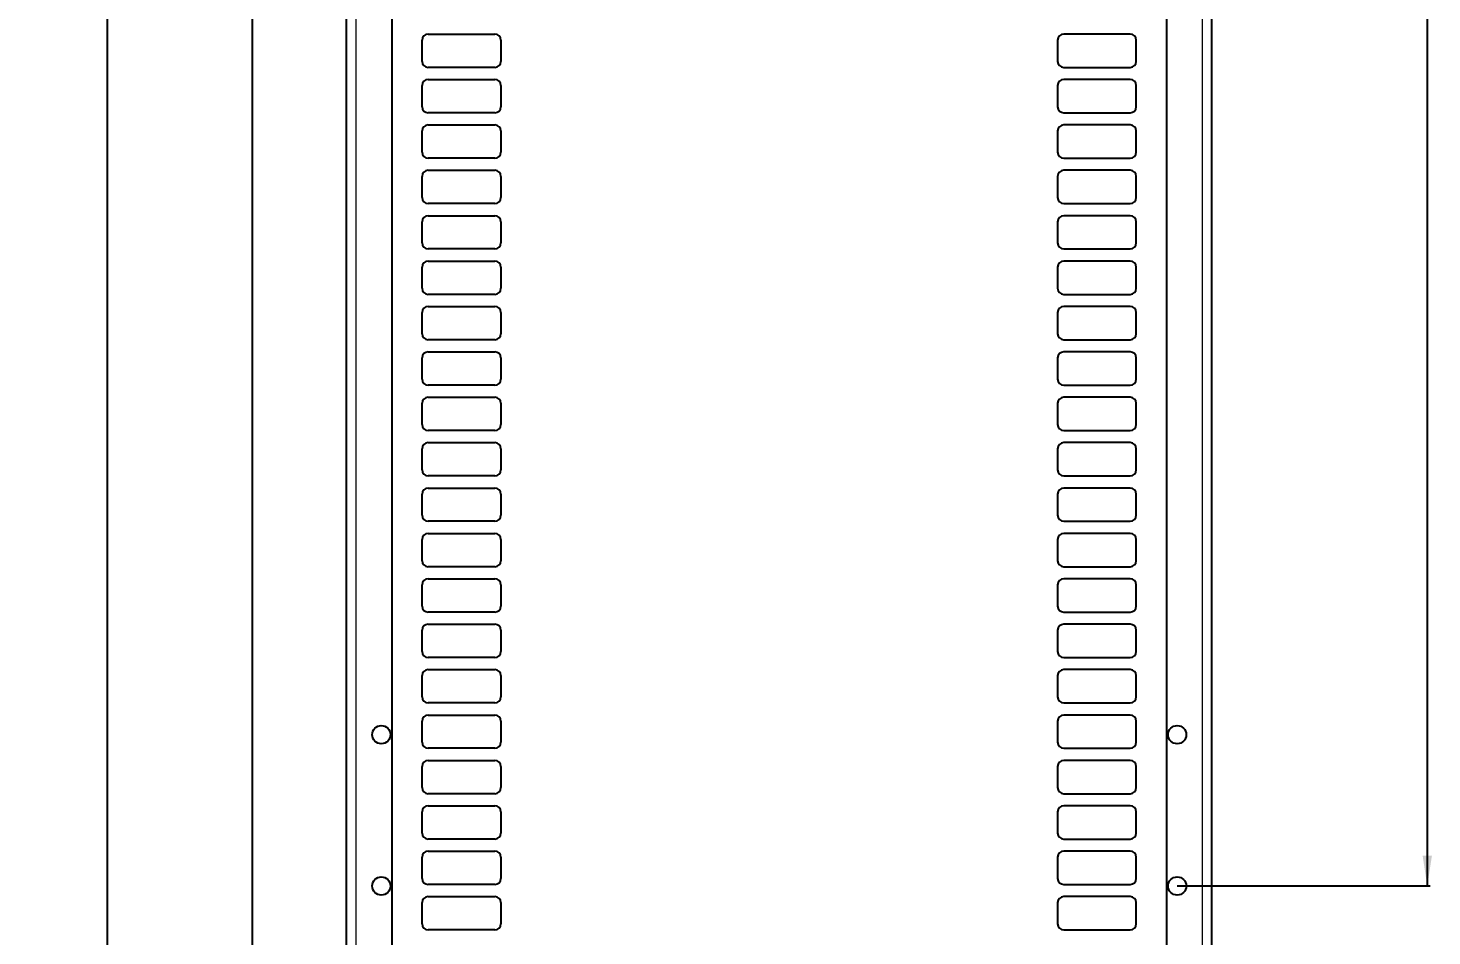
# Model space of a CAD drawing. Header units: millimetres. Extents: x -382 to 624, y -273 to 1990.
# Drawn here: x -382.3 to 81.6, y 23.1 to 323.1 of the extents above; entities that cross this region are included whole.
import ezdxf

# ---------------------------------------------------------------- set-up
doc = ezdxf.new("R2010")
doc.units = ezdxf.units.MM
doc.layers.add('FORMAT', color=7, linetype='Continuous')
doc.styles.add('SLDTEXTSTYLE0', font='TXT', dxfattribs={"width": 0.75})
doc.dimstyles.new('SLDDIMSTYLE0', dxfattribs={"dimtxt": 20, "dimasz": 10, "dimexe": 0, "dimexo": 0.0625, "dimgap": 5, "dimtad": 2, "dimdec": 1, "dimrnd": 1e-09, "dimzin": 12, "dimdsep": 46, "dimtxsty": 'SLDTEXTSTYLE0', "dimsah": 1, "dimcen": 0.09, "dimadec": 0, "dimazin": 3, "dimtfac": 1, "dimtofl": 0, "dimtmove": 0, "dimatfit": 3, "dimfxl": 0, "dimfrac": 2, "dimtolj": 1, "dimtzin": 12, "dimarcsym": 0})

# ---------------------------------------------------------------- blocks, each defined once
blk = doc.blocks.new('_D')
at = {"layer": 'FORMAT'}
for p, q in [((-248.55, 1831.11), (-357.19, 1831.11)), ((-356.19, 1831.11), (-356.19, -51.91)), ((-248.55, -51.91), (-357.19, -51.91))]:
    blk.add_line(p, q, dxfattribs=at)
for points in [[(-356.19, 1831.11), (-357.73, 1821.11), (-354.66, 1821.11)], [(-356.19, -51.91), (-354.66, -41.91), (-357.73, -41.91)]]:
    blk.add_solid(points, dxfattribs=at)
at = {"layer": 'FORMAT', "insert": (-381.98, 860.04), "char_height": 20, "attachment_point": 1, "rotation": 90, "style": 'SLDTEXTSTYLE0'}
blk.add_mtext('1883', dxfattribs=at)
blk = doc.blocks.new('_D_2')
at = {"layer": 'FORMAT'}
for p, q in [((-2.53, 1739.6), (81.11, 1739.6)), ((80.11, 1739.6), (80.11, 39.6)), ((-2.53, 39.6), (81.11, 39.6))]:
    blk.add_line(p, q, dxfattribs=at)
for points in [[(80.11, 1739.6), (78.57, 1729.6), (81.64, 1729.6)], [(80.11, 39.6), (81.64, 49.6), (78.57, 49.6)]]:
    blk.add_solid(points, dxfattribs=at)
at = {"layer": 'FORMAT', "insert": (54.33, 860.04), "char_height": 20, "attachment_point": 1, "rotation": 90, "style": 'SLDTEXTSTYLE0'}
blk.add_mtext('1700', dxfattribs=at)
blk = doc.blocks.new('_D_4')
at = {"layer": 'FORMAT'}
for p, q in [((-262.04, 889.59), (-262.04, -109.9)), ((-6.04, 889.59), (-6.04, -109.9)), ((-262.04, -108.9), (-6.04, -108.9))]:
    blk.add_line(p, q, dxfattribs=at)
for points in [[(-262.04, -108.9), (-252.04, -110.44), (-252.04, -107.36)], [(-6.04, -108.9), (-16.04, -107.36), (-16.04, -110.44)]]:
    blk.add_solid(points, dxfattribs=at)
at = {"layer": 'FORMAT', "insert": (-156.21, -83.12), "char_height": 20, "attachment_point": 1, "style": 'SLDTEXTSTYLE0'}
blk.add_mtext('256', dxfattribs=at)
blk = doc.blocks.new('_D_5')
at = {"layer": 'FORMAT'}
for p, q in [((-262.05, 1814.6), (-309.19, 1814.6)), ((-308.19, 1814.6), (-308.19, -35.4)), ((-262.05, -35.4), (-309.19, -35.4))]:
    blk.add_line(p, q, dxfattribs=at)
for points in [[(-308.19, 1814.6), (-309.73, 1804.6), (-306.66, 1804.6)], [(-308.19, -35.4), (-306.66, -25.4), (-309.73, -25.4)]]:
    blk.add_solid(points, dxfattribs=at)
at = {"layer": 'FORMAT', "insert": (-333.98, 860.04), "char_height": 20, "attachment_point": 1, "rotation": 90, "style": 'SLDTEXTSTYLE0'}
blk.add_mtext('1850', dxfattribs=at)

msp = doc.modelspace()

# ---------------------------------------------------------------- linework, layer by layer
at = {"color": 7, "linetype": 'Continuous', "lineweight": 25}
for p, q in [((-277.04, -51.9), (-277.04, 1831.1)), ((8.96, -51.9), (8.96, 1831.1)), ((-250.04, 321.1), (-228.04, 321.1)), ((-18.04, 321.1), (-40.04, 321.1)), ((-252.04, 312.1), (-252.04, 319.1)), ((-226.04, 319.1), (-226.04, 312.1)), ((-42.04, 319.1), (-42.04, 312.1)), ((-16.04, 312.1), (-16.04, 319.1)), ((-228.04, 310.1), (-250.04, 310.1)), ((-40.04, 310.1), (-18.04, 310.1)), ((-252.04, 297.1), (-252.04, 304.1)), ((-250.04, 306.1), (-228.04, 306.1)), ((-226.04, 304.1), (-226.04, 297.1)), ((-42.04, 304.1), (-42.04, 297.1)), ((-18.04, 306.1), (-40.04, 306.1)), ((-16.04, 297.1), (-16.04, 304.1)), ((-228.04, 295.1), (-250.04, 295.1)), ((-40.04, 295.1), (-18.04, 295.1)), ((-252.04, 282.1), (-252.04, 289.1)), ((-250.04, 291.1), (-228.04, 291.1)), ((-226.04, 289.1), (-226.04, 282.1)), ((-42.04, 289.1), (-42.04, 282.1)), ((-18.04, 291.1), (-40.04, 291.1)), ((-16.04, 282.1), (-16.04, 289.1)), ((-228.04, 280.1), (-250.04, 280.1)), ((-40.04, 280.1), (-18.04, 280.1)), ((-252.04, 267.1), (-252.04, 274.1)), ((-250.04, 276.1), (-228.04, 276.1)), ((-226.04, 274.1), (-226.04, 267.1)), ((-42.04, 274.1), (-42.04, 267.1)), ((-18.04, 276.1), (-40.04, 276.1)), ((-16.04, 267.1), (-16.04, 274.1)), ((-228.04, 265.1), (-250.04, 265.1)), ((-40.04, 265.1), (-18.04, 265.1)), ((-250.04, 261.1), (-228.04, 261.1)), ((-18.04, 261.1), (-40.04, 261.1)), ((-252.04, 252.1), (-252.04, 259.1)), ((-226.04, 259.1), (-226.04, 252.1)), ((-42.04, 259.1), (-42.04, 252.1)), ((-16.04, 252.1), (-16.04, 259.1)), ((-228.04, 250.1), (-250.04, 250.1)), ((-250.04, 246.1), (-228.04, 246.1)), ((-40.04, 250.1), (-18.04, 250.1)), ((-18.04, 246.1), (-40.04, 246.1)), ((-252.04, 237.1), (-252.04, 244.1)), ((-226.04, 244.1), (-226.04, 237.1)), ((-42.04, 244.1), (-42.04, 237.1)), ((-16.04, 237.1), (-16.04, 244.1)), ((-228.04, 235.1), (-250.04, 235.1)), ((-40.04, 235.1), (-18.04, 235.1)), ((-252.04, 222.1), (-252.04, 229.1)), ((-250.04, 231.1), (-228.04, 231.1)), ((-226.04, 229.1), (-226.04, 222.1)), ((-42.04, 229.1), (-42.04, 222.1)), ((-18.04, 231.1), (-40.04, 231.1)), ((-16.04, 222.1), (-16.04, 229.1)), ((-228.04, 220.1), (-250.04, 220.1)), ((-40.04, 220.1), (-18.04, 220.1)), ((-252.04, 207.1), (-252.04, 214.1)), ((-250.04, 216.1), (-228.04, 216.1)), ((-226.04, 214.1), (-226.04, 207.1)), ((-42.04, 214.1), (-42.04, 207.1)), ((-18.04, 216.1), (-40.04, 216.1)), ((-16.04, 207.1), (-16.04, 214.1)), ((-228.04, 205.1), (-250.04, 205.1)), ((-40.04, 205.1), (-18.04, 205.1)), ((-250.04, 201.1), (-228.04, 201.1)), ((-18.04, 201.1), (-40.04, 201.1)), ((-252.04, 192.1), (-252.04, 199.1)), ((-226.04, 199.1), (-226.04, 192.1)), ((-42.04, 199.1), (-42.04, 192.1)), ((-16.04, 192.1), (-16.04, 199.1)), ((-228.04, 190.1), (-250.04, 190.1)), ((-250.04, 186.1), (-228.04, 186.1)), ((-40.04, 190.1), (-18.04, 190.1)), ((-18.04, 186.1), (-40.04, 186.1)), ((-252.04, 177.1), (-252.04, 184.1)), ((-226.04, 184.1), (-226.04, 177.1)), ((-42.04, 184.1), (-42.04, 177.1)), ((-16.04, 177.1), (-16.04, 184.1)), ((-228.04, 175.1), (-250.04, 175.1)), ((-40.04, 175.1), (-18.04, 175.1)), ((-252.04, 162.1), (-252.04, 169.1)), ((-250.04, 171.1), (-228.04, 171.1)), ((-226.04, 169.1), (-226.04, 162.1)), ((-42.04, 169.1), (-42.04, 162.1)), ((-18.04, 171.1), (-40.04, 171.1)), ((-16.04, 162.1), (-16.04, 169.1)), ((-228.04, 160.1), (-250.04, 160.1)), ((-40.04, 160.1), (-18.04, 160.1)), ((-252.04, 147.1), (-252.04, 154.1)), ((-250.04, 156.1), (-228.04, 156.1)), ((-226.04, 154.1), (-226.04, 147.1)), ((-42.04, 154.1), (-42.04, 147.1)), ((-18.04, 156.1), (-40.04, 156.1)), ((-16.04, 147.1), (-16.04, 154.1)), ((-228.04, 145.1), (-250.04, 145.1)), ((-40.04, 145.1), (-18.04, 145.1)), ((-250.04, 141.1), (-228.04, 141.1)), ((-18.04, 141.1), (-40.04, 141.1)), ((-252.04, 132.1), (-252.04, 139.1)), ((-226.04, 139.1), (-226.04, 132.1)), ((-42.04, 139.1), (-42.04, 132.1)), ((-16.04, 132.1), (-16.04, 139.1)), ((-228.04, 130.1), (-250.04, 130.1)), ((-40.04, 130.1), (-18.04, 130.1)), ((-250.04, 126.1), (-228.04, 126.1)), ((-18.04, 126.1), (-40.04, 126.1)), ((-252.04, 117.1), (-252.04, 124.1)), ((-226.04, 124.1), (-226.04, 117.1)), ((-42.04, 124.1), (-42.04, 117.1)), ((-16.04, 117.1), (-16.04, 124.1)), ((-228.04, 115.1), (-250.04, 115.1)), ((-40.04, 115.1), (-18.04, 115.1)), ((-252.04, 102.1), (-252.04, 109.1)), ((-250.04, 111.1), (-228.04, 111.1)), ((-226.04, 109.1), (-226.04, 102.1)), ((-42.04, 109.1), (-42.04, 102.1)), ((-18.04, 111.1), (-40.04, 111.1)), ((-16.04, 102.1), (-16.04, 109.1)), ((-228.04, 100.1), (-250.04, 100.1)), ((-40.04, 100.1), (-18.04, 100.1)), ((-252.04, 87.1), (-252.04, 94.1)), ((-250.04, 96.1), (-228.04, 96.1)), ((-226.04, 94.1), (-226.04, 87.1)), ((-42.04, 94.1), (-42.04, 87.1)), ((-18.04, 96.1), (-40.04, 96.1)), ((-16.04, 87.1), (-16.04, 94.1)), ((-228.04, 85.1), (-250.04, 85.1)), ((-40.04, 85.1), (-18.04, 85.1)), ((-252.04, 72.1), (-252.04, 79.1)), ((-250.04, 81.1), (-228.04, 81.1)), ((-226.04, 79.1), (-226.04, 72.1)), ((-42.04, 79.1), (-42.04, 72.1)), ((-18.04, 81.1), (-40.04, 81.1)), ((-16.04, 72.1), (-16.04, 79.1)), ((-228.04, 70.1), (-250.04, 70.1)), ((-40.04, 70.1), (-18.04, 70.1)), ((-250.04, 66.1), (-228.04, 66.1)), ((-18.04, 66.1), (-40.04, 66.1)), ((-252.04, 57.1), (-252.04, 64.1)), ((-226.04, 64.1), (-226.04, 57.1)), ((-42.04, 64.1), (-42.04, 57.1)), ((-16.04, 57.1), (-16.04, 64.1)), ((-228.04, 55.1), (-250.04, 55.1)), ((-250.04, 51.1), (-228.04, 51.1)), ((-40.04, 55.1), (-18.04, 55.1)), ((-18.04, 51.1), (-40.04, 51.1)), ((-252.04, 42.1), (-252.04, 49.1)), ((-226.04, 49.1), (-226.04, 42.1)), ((-42.04, 49.1), (-42.04, 42.1)), ((-16.04, 42.1), (-16.04, 49.1)), ((-228.04, 40.1), (-250.04, 40.1)), ((-40.04, 40.1), (-18.04, 40.1)), ((-252.04, 27.1), (-252.04, 34.1)), ((-250.04, 36.1), (-228.04, 36.1)), ((-226.04, 34.1), (-226.04, 27.1)), ((-42.04, 34.1), (-42.04, 27.1)), ((-18.04, 36.1), (-40.04, 36.1)), ((-16.04, 27.1), (-16.04, 34.1)), ((-228.04, 25.1), (-250.04, 25.1)), ((-40.04, 25.1), (-18.04, 25.1))]:
    msp.add_line(p, q, dxfattribs=at)
at = {"color": 8, "linetype": 'Continuous', "lineweight": 18}
for p, q in [((-273.94, 1831.1), (-273.94, -51.9)), ((5.86, -51.9), (5.86, 1831.1))]:
    msp.add_line(p, q, dxfattribs=at)
at = {"color": 7, "linetype": 'Continuous', "lineweight": 25}
for centre in [(-265.54, 89.6), (-2.54, 89.6), (-265.54, 39.6), (-2.54, 39.6)]:
    msp.add_circle(centre, 3, dxfattribs=at)
for centre, start, end in [((-250.04, 319.1), 90, 180), ((-228.04, 319.1), 0, 90), ((-40.04, 319.1), 90, 180), ((-18.04, 319.1), 0, 90), ((-250.04, 312.1), 180, 270), ((-228.04, 312.1), 270, 0), ((-40.04, 312.1), 180, 270), ((-18.04, 312.1), 270, 0), ((-250.04, 304.1), 90, 180), ((-228.04, 304.1), 0, 90), ((-40.04, 304.1), 90, 180), ((-18.04, 304.1), 0, 90), ((-250.04, 297.1), 180, 270), ((-228.04, 297.1), 270, 0), ((-40.04, 297.1), 180, 270), ((-18.04, 297.1), 270, 0), ((-250.04, 289.1), 90, 180), ((-228.04, 289.1), 0, 90), ((-40.04, 289.1), 90, 180), ((-18.04, 289.1), 0, 90), ((-250.04, 282.1), 180, 270), ((-228.04, 282.1), 270, 0), ((-40.04, 282.1), 180, 270), ((-18.04, 282.1), 270, 0), ((-250.04, 274.1), 90, 180), ((-228.04, 274.1), 0, 90), ((-40.04, 274.1), 90, 180), ((-18.04, 274.1), 0, 90), ((-250.04, 267.1), 180, 270), ((-228.04, 267.1), 270, 0), ((-40.04, 267.1), 180, 270), ((-18.04, 267.1), 270, 0), ((-250.04, 259.1), 90, 180), ((-228.04, 259.1), 0, 90), ((-40.04, 259.1), 90, 180), ((-18.04, 259.1), 0, 90), ((-250.04, 252.1), 180, 270), ((-228.04, 252.1), 270, 0), ((-40.04, 252.1), 180, 270), ((-18.04, 252.1), 270, 0), ((-250.04, 244.1), 90, 180), ((-228.04, 244.1), 0, 90), ((-40.04, 244.1), 90, 180), ((-18.04, 244.1), 0, 90), ((-250.04, 237.1), 180, 270), ((-228.04, 237.1), 270, 0), ((-40.04, 237.1), 180, 270), ((-18.04, 237.1), 270, 0), ((-250.04, 229.1), 90, 180), ((-228.04, 229.1), 0, 90), ((-40.04, 229.1), 90, 180), ((-18.04, 229.1), 0, 90), ((-250.04, 222.1), 180, 270), ((-228.04, 222.1), 270, 0), ((-40.04, 222.1), 180, 270), ((-18.04, 222.1), 270, 0), ((-250.04, 214.1), 90, 180), ((-228.04, 214.1), 0, 90), ((-40.04, 214.1), 90, 180), ((-18.04, 214.1), 0, 90), ((-250.04, 207.1), 180, 270), ((-228.04, 207.1), 270, 0), ((-40.04, 207.1), 180, 270), ((-18.04, 207.1), 270, 0), ((-250.04, 199.1), 90, 180), ((-228.04, 199.1), 0, 90), ((-40.04, 199.1), 90, 180), ((-18.04, 199.1), 0, 90), ((-250.04, 192.1), 180, 270), ((-228.04, 192.1), 270, 0), ((-40.04, 192.1), 180, 270), ((-18.04, 192.1), 270, 0), ((-250.04, 184.1), 90, 180), ((-228.04, 184.1), 0, 90), ((-40.04, 184.1), 90, 180), ((-18.04, 184.1), 0, 90), ((-250.04, 177.1), 180, 270), ((-228.04, 177.1), 270, 0), ((-40.04, 177.1), 180, 270), ((-18.04, 177.1), 270, 0), ((-250.04, 169.1), 90, 180), ((-228.04, 169.1), 0, 90), ((-40.04, 169.1), 90, 180), ((-18.04, 169.1), 0, 90), ((-250.04, 162.1), 180, 270), ((-228.04, 162.1), 270, 0), ((-40.04, 162.1), 180, 270), ((-18.04, 162.1), 270, 0), ((-250.04, 154.1), 90, 180), ((-228.04, 154.1), 0, 90), ((-40.04, 154.1), 90, 180), ((-18.04, 154.1), 0, 90), ((-250.04, 147.1), 180, 270), ((-228.04, 147.1), 270, 0), ((-40.04, 147.1), 180, 270), ((-18.04, 147.1), 270, 0), ((-250.04, 139.1), 90, 180), ((-228.04, 139.1), 0, 90), ((-40.04, 139.1), 90, 180), ((-18.04, 139.1), 0, 90), ((-250.04, 132.1), 180, 270), ((-228.04, 132.1), 270, 0), ((-40.04, 132.1), 180, 270), ((-18.04, 132.1), 270, 0), ((-250.04, 124.1), 90, 180), ((-228.04, 124.1), 0, 90), ((-40.04, 124.1), 90, 180), ((-18.04, 124.1), 0, 90), ((-250.04, 117.1), 180, 270), ((-228.04, 117.1), 270, 0), ((-40.04, 117.1), 180, 270), ((-18.04, 117.1), 270, 0), ((-250.04, 109.1), 90, 180), ((-228.04, 109.1), 0, 90), ((-40.04, 109.1), 90, 180), ((-18.04, 109.1), 0, 90), ((-250.04, 102.1), 180, 270), ((-228.04, 102.1), 270, 0), ((-40.04, 102.1), 180, 270), ((-18.04, 102.1), 270, 0), ((-250.04, 94.1), 90, 180), ((-228.04, 94.1), 0, 90), ((-40.04, 94.1), 90, 180), ((-18.04, 94.1), 0, 90), ((-250.04, 87.1), 180, 270), ((-228.04, 87.1), 270, 0), ((-40.04, 87.1), 180, 270), ((-18.04, 87.1), 270, 0), ((-250.04, 79.1), 90, 180), ((-228.04, 79.1), 0, 90), ((-40.04, 79.1), 90, 180), ((-18.04, 79.1), 0, 90), ((-250.04, 72.1), 180, 270), ((-228.04, 72.1), 270, 0), ((-40.04, 72.1), 180, 270), ((-18.04, 72.1), 270, 0), ((-250.04, 64.1), 90, 180), ((-228.04, 64.1), 0, 90), ((-40.04, 64.1), 90, 180), ((-18.04, 64.1), 0, 90), ((-250.04, 57.1), 180, 270), ((-228.04, 57.1), 270, 0), ((-40.04, 57.1), 180, 270), ((-18.04, 57.1), 270, 0), ((-250.04, 49.1), 90, 180), ((-228.04, 49.1), 0, 90), ((-40.04, 49.1), 90, 180), ((-18.04, 49.1), 0, 90), ((-250.04, 42.1), 180, 270), ((-228.04, 42.1), 270, 0), ((-40.04, 42.1), 180, 270), ((-18.04, 42.1), 270, 0), ((-250.04, 34.1), 90, 180), ((-228.04, 34.1), 0, 90), ((-40.04, 34.1), 90, 180), ((-18.04, 34.1), 0, 90), ((-250.04, 27.1), 180, 270), ((-228.04, 27.1), 270, 0), ((-40.04, 27.1), 180, 270), ((-18.04, 27.1), 270, 0)]:
    msp.add_arc(centre, 2, start, end, dxfattribs=at)

# ---------------------------------------------------------------- dimensions: what is measured, and where the dimension line sits
at = {"layer": 'FORMAT'}
for base, p1, p2, angle, picture, middle in [((-356.19, -51.91), (-248.54, 1831.11), (-248.54, -51.91), 90, '_D', (-356.19, 889.6)), ((-308.19, -35.4), (-262.04, 1814.6), (-262.04, -35.4), 90, '_D_5', (-308.19, 889.6)), ((80.11, 39.6), (-2.54, 1739.6), (-2.54, 39.6), 90, '_D_2', (80.11, 889.6)), ((-6.04, -108.9), (-262.04, 889.6), (-6.04, 889.6), 0, '_D_4', (-134.04, -108.9))]:
    dim = msp.add_linear_dim(base=base, p1=p1, p2=p2, angle=angle, dimstyle='SLDDIMSTYLE0', dxfattribs=at)
    dim.commit()
    dim.dimension.update_dxf_attribs({"geometry": picture, "text_midpoint": middle, "dimtype": 160})

doc.saveas('drawing.dxf')
